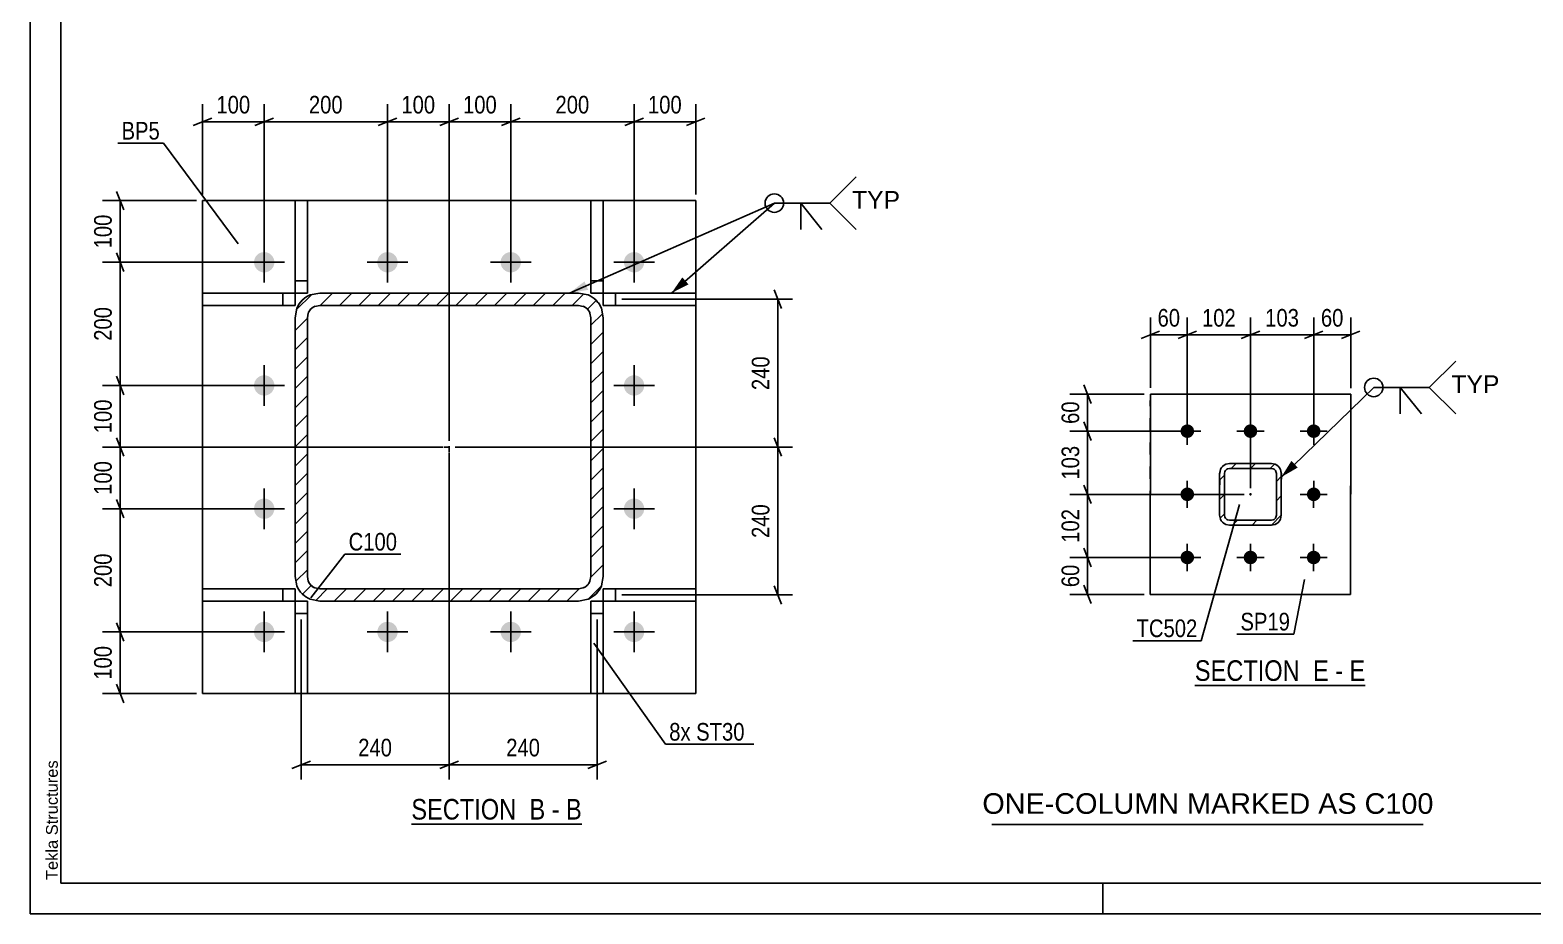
# Model space of a CAD drawing. Header units: millimetres. Extents: x -131 to 463, y -181 to 239.
# Drawn here: x -130.6 to 113.2, y -180.8 to -37.3 of the extents above; entities that cross this region are included whole.
import ezdxf

# ---------------------------------------------------------------- set-up
doc = ezdxf.new("R2010")
doc.units = ezdxf.units.MM
doc.linetypes.add('DXK_LINE_DOT2', pattern=[3.9198, 1.9599, -1.9599])
doc.linetypes.add('DXK_LINE_DOT3', pattern=[5.9187, 2.979, -0.9799, 0.9799, -0.9799])
doc.styles.add('Arial', font='ARIAL.TTF', dxfattribs={"height": 0.2})
doc.styles.add('Arial Narrow', font='ARIALN.TTF', dxfattribs={"height": 0.2})

# ---------------------------------------------------------------- blocks, each defined once
blk = doc.blocks.new('Unknown-284869845-1134')
at = {"color": 5, "linetype": 'Continuous'}
for p, q in [((-130.6, 239.2), (-130.6, -180.8)), ((-125.6, 234.2), (-125.6, -175.8)), ((-125.6, -175.8), (458.4, -175.8)), ((43.4, -180.8), (43.4, -175.8)), ((-130.6, -180.8), (463.4, -180.8))]:
    blk.add_line(p, q, dxfattribs=at)
at = {"color": 174, "linetype": 'Continuous', "style": 'Arial'}
blk.add_text('Tekla Structures', height=1.9102, rotation=90, dxfattribs=at).set_placement((-126.1, -175.3))
blk = doc.blocks.new('Unknown-284869845-11 - 1249')
at = {"color": 6, "linetype": 'Continuous'}
blk.add_line((-68.75, -166.23), (-41.1, -166.23), dxfattribs=at)
at = {"color": 0, "linetype": 'Continuous'}
blk.add_wipeout([(-50.64, -165.48), (-50.64, -161.98), (-68.75, -161.98), (-68.75, -165.48)], dxfattribs=at)
at = {"color": 7, "linetype": 'Continuous', "style": 'Arial Narrow'}
blk.add_text('SECTION ', height=3.34, dxfattribs=at).set_placement((-68.75, -165.48))
at = {"color": 0, "linetype": 'Continuous'}
blk.add_wipeout([(-47.03, -165.48), (-47.03, -161.98), (-49.59, -161.98), (-49.59, -165.48)], dxfattribs=at)
at = {"color": 7, "linetype": 'Continuous', "style": 'Arial Narrow'}
blk.add_text('B', height=3.34, dxfattribs=at).set_placement((-49.59, -165.48))
at = {"color": 0, "linetype": 'Continuous'}
blk.add_wipeout([(-44.71, -165.48), (-44.71, -161.98), (-45.98, -161.98), (-45.98, -165.48)], dxfattribs=at)
at = {"color": 7, "linetype": 'Continuous', "style": 'Arial Narrow'}
blk.add_text('-', height=3.34, dxfattribs=at).set_placement((-45.98, -165.48))
at = {"color": 0, "linetype": 'Continuous'}
blk.add_wipeout([(-41.1, -165.48), (-41.1, -161.98), (-43.66, -161.98), (-43.66, -165.48)], dxfattribs=at)
at = {"color": 7, "linetype": 'Continuous', "style": 'Arial Narrow'}
blk.add_text('B', height=3.34, dxfattribs=at).set_placement((-43.66, -165.48))
blk = doc.blocks.new('Unknown-284869845-16 - 3609')
at = {"color": 6, "linetype": 'Continuous'}
blk.add_line((58.34, -143.72), (85.98, -143.72), dxfattribs=at)
at = {"color": 0, "linetype": 'Continuous'}
blk.add_wipeout([(76.45, -142.97), (76.45, -139.47), (58.34, -139.47), (58.34, -142.97)], dxfattribs=at)
at = {"color": 7, "linetype": 'Continuous', "style": 'Arial Narrow'}
blk.add_text('SECTION ', height=3.34, dxfattribs=at).set_placement((58.34, -142.97))
at = {"color": 0, "linetype": 'Continuous'}
blk.add_wipeout([(80.05, -142.97), (80.05, -139.47), (77.5, -139.47), (77.5, -142.97)], dxfattribs=at)
at = {"color": 7, "linetype": 'Continuous', "style": 'Arial Narrow'}
blk.add_text('E', height=3.34, dxfattribs=at).set_placement((77.5, -142.97))
at = {"color": 0, "linetype": 'Continuous'}
blk.add_wipeout([(82.38, -142.97), (82.38, -139.47), (81.1, -139.47), (81.1, -142.97)], dxfattribs=at)
at = {"color": 7, "linetype": 'Continuous', "style": 'Arial Narrow'}
blk.add_text('-', height=3.34, dxfattribs=at).set_placement((81.1, -142.97))
at = {"color": 0, "linetype": 'Continuous'}
blk.add_wipeout([(85.98, -142.97), (85.98, -139.47), (83.43, -139.47), (83.43, -142.97)], dxfattribs=at)
at = {"color": 7, "linetype": 'Continuous', "style": 'Arial Narrow'}
blk.add_text('E', height=3.34, dxfattribs=at).set_placement((83.43, -142.97))
blk = doc.blocks.new('Part-284869845-1325 - 1249')
at = {"color": 2, "linetype": 'Continuous'}
for p, q in [((-102.62, -65.03), (-87.62, -65.03)), ((-102.62, -65.03), (-102.62, -80.03)), ((-85.62, -65.03), (-39.62, -65.03)), ((-22.62, -65.03), (-37.62, -65.03)), ((-22.62, -65.03), (-22.62, -80.03)), ((-102.62, -82.03), (-102.62, -128.03)), ((-22.62, -82.03), (-22.62, -128.03)), ((-102.62, -145.03), (-102.62, -130.03)), ((-22.62, -145.03), (-22.62, -130.03)), ((-102.62, -145.03), (-87.62, -145.03)), ((-85.62, -145.03), (-39.62, -145.03)), ((-22.62, -145.03), (-37.62, -145.03))]:
    blk.add_line(p, q, dxfattribs=at)
at = {"color": 7, "linetype": 'DXK_LINE_DOT2'}
for p, q in [((-87.62, -65.03), (-85.62, -65.03)), ((-37.62, -65.03), (-39.62, -65.03)), ((-102.62, -80.03), (-102.62, -82.03)), ((-22.62, -80.03), (-22.62, -82.03)), ((-102.62, -130.03), (-102.62, -128.03)), ((-22.62, -130.03), (-22.62, -128.03)), ((-87.62, -145.03), (-85.62, -145.03)), ((-37.62, -145.03), (-39.62, -145.03))]:
    blk.add_line(p, q, dxfattribs=at)
blk = doc.blocks.new('Part-284869845-1278 - 1249')
at = {"linetype": 'Continuous'}
h = blk.add_hatch(dxfattribs=at)
h.set_pattern_fill('', scale=0.7, style=0, pattern_type=0)
h.set_pattern_definition([(45, (-40.092, -129.7285), (-1.571545, 1.571545), [])])
h.paths.add_polyline_path([(-41.62, -130.03), (-40.09, -129.73), (-38.79, -128.86), (-37.93, -127.56), (-37.62, -126.03), (-37.62, -84.03), (-37.93, -82.5), (-38.79, -81.2), (-40.09, -80.34), (-41.62, -80.03), (-83.62, -80.03), (-85.15, -80.34), (-86.45, -81.2), (-87.32, -82.5), (-87.62, -84.03), (-87.62, -126.03), (-87.32, -127.56), (-86.45, -128.86), (-85.15, -129.73), (-83.62, -130.03)])
h.paths.add_polyline_path([(-84.39, -127.88), (-85.04, -127.45), (-85.47, -126.8), (-85.62, -126.03), (-85.62, -84.03), (-85.47, -83.27), (-85.04, -82.62), (-84.39, -82.19), (-83.62, -82.03), (-41.62, -82.03), (-40.86, -82.19), (-40.21, -82.62), (-39.78, -83.27), (-39.62, -84.03), (-39.62, -126.03), (-39.78, -126.8), (-40.21, -127.45), (-40.86, -127.88), (-41.62, -128.03), (-83.62, -128.03)])
at = {"color": 7, "linetype": 'DXK_LINE_DOT2'}
for p, q in [((-85.15, -80.34), (-83.62, -80.03)), ((-83.62, -80.03), (-41.62, -80.03)), ((-41.62, -80.03), (-40.09, -80.34)), ((-87.62, -84.03), (-87.32, -82.5)), ((-83.62, -82.03), (-84.39, -82.19)), ((-83.62, -82.03), (-41.62, -82.03)), ((-40.86, -82.19), (-41.62, -82.03)), ((-37.93, -82.5), (-37.62, -84.03)), ((-87.62, -126.03), (-87.62, -84.03)), ((-85.47, -83.27), (-85.62, -84.03)), ((-85.62, -126.03), (-85.62, -84.03)), ((-39.62, -84.03), (-39.78, -83.27)), ((-39.62, -126.03), (-39.62, -84.03)), ((-37.62, -126.03), (-37.62, -84.03)), ((-87.32, -127.56), (-87.62, -126.03)), ((-85.62, -126.03), (-85.47, -126.8)), ((-39.78, -126.8), (-39.62, -126.03)), ((-37.62, -126.03), (-37.93, -127.56)), ((-84.39, -127.88), (-83.62, -128.03)), ((-83.62, -128.03), (-41.62, -128.03)), ((-41.62, -128.03), (-40.86, -127.88)), ((-83.62, -130.03), (-85.15, -129.73)), ((-83.62, -130.03), (-41.62, -130.03)), ((-40.09, -129.73), (-41.62, -130.03))]:
    blk.add_line(p, q, dxfattribs=at)
at = {"color": 2, "linetype": 'Continuous'}
for p, q in [((-83.62, -80.03), (-85.15, -80.34)), ((-83.62, -80.03), (-41.62, -80.03)), ((-40.09, -80.34), (-41.62, -80.03)), ((-87.32, -82.5), (-87.62, -84.03)), ((-84.39, -82.19), (-83.62, -82.03)), ((-83.62, -82.03), (-41.62, -82.03)), ((-41.62, -82.03), (-40.86, -82.19)), ((-37.62, -84.03), (-37.93, -82.5)), ((-87.62, -126.03), (-87.62, -84.03)), ((-85.62, -84.03), (-85.47, -83.27)), ((-85.62, -126.03), (-85.62, -84.03)), ((-39.78, -83.27), (-39.62, -84.03)), ((-39.62, -126.03), (-39.62, -84.03)), ((-37.62, -126.03), (-37.62, -84.03)), ((-87.62, -126.03), (-87.32, -127.56)), ((-85.47, -126.8), (-85.62, -126.03)), ((-39.62, -126.03), (-39.78, -126.8)), ((-37.93, -127.56), (-37.62, -126.03)), ((-83.62, -128.03), (-84.39, -127.88)), ((-83.62, -128.03), (-41.62, -128.03)), ((-40.86, -127.88), (-41.62, -128.03)), ((-85.15, -129.73), (-83.62, -130.03)), ((-83.62, -130.03), (-41.62, -130.03)), ((-41.62, -130.03), (-40.09, -129.73))]:
    blk.add_line(p, q, dxfattribs=at)
at = {"color": 7, "linetype": 'DXK_LINE_DOT3'}
for p, q in [((-62.62, -95.03), (-62.62, -115.03)), ((-52.62, -105.03), (-72.62, -105.03))]:
    blk.add_line(p, q, dxfattribs=at)
at = {"color": 7, "linetype": 'DXK_LINE_DOT2'}
for centre, radius, start, end in [((-83.62, -84.03), 4, 112.5, 157.5), ((-41.62, -84.03), 4, 22.5, 67.5), ((-83.62, -84.03), 2, 112.5, 157.5), ((-41.62, -84.03), 2, 22.5, 67.5), ((-83.62, -126.03), 4, 202.5, 247.5), ((-83.62, -126.03), 2, 202.5, 247.5), ((-41.62, -126.03), 2, 292.5, 337.5), ((-41.62, -126.03), 4, 292.5, 337.5)]:
    blk.add_arc(centre, radius, start, end, dxfattribs=at)
at = {"color": 2, "linetype": 'Continuous'}
for centre, radius, start, end in [((-83.62, -84.03), 4, 112.5, 157.5), ((-41.62, -84.03), 4, 22.5, 67.5), ((-83.62, -84.03), 2, 112.5, 157.5), ((-41.62, -84.03), 2, 22.5, 67.5), ((-83.62, -126.03), 4, 202.5, 247.5), ((-83.62, -126.03), 2, 202.5, 247.5), ((-41.62, -126.03), 2, 292.5, 337.5), ((-41.62, -126.03), 4, 292.5, 337.5)]:
    blk.add_arc(centre, radius, start, end, dxfattribs=at)
blk = doc.blocks.new('Bolt-284869845-1262 - 1249')
at = {"linetype": 'Continuous'}
for points in [[(-90.97, -75.03, -1), (-94.27, -75.03, -1)], [(-70.97, -75.03, -1), (-74.27, -75.03, -1)], [(-50.97, -75.03, -1), (-54.27, -75.03, -1)], [(-30.97, -75.03, -1), (-34.27, -75.03, -1)], [(-90.97, -95.03, -1), (-94.27, -95.03, -1)], [(-30.97, -95.03, -1), (-34.27, -95.03, -1)], [(-90.97, -115.03, -1), (-94.27, -115.03, -1)], [(-30.97, -115.03, -1), (-34.27, -115.03, -1)], [(-90.97, -135.03, -1), (-94.27, -135.03, -1)], [(-70.97, -135.03, -1), (-74.27, -135.03, -1)], [(-50.97, -135.03, -1), (-54.27, -135.03, -1)], [(-30.97, -135.03, -1), (-34.27, -135.03, -1)]]:
    blk.add_hatch(color=1, dxfattribs=at).paths.add_polyline_path(points)
at = {"color": 1, "linetype": 'Continuous'}
for p, q in [((-92.62, -71.73), (-92.62, -78.33)), ((-72.62, -71.73), (-72.62, -78.33)), ((-52.62, -71.73), (-52.62, -78.33)), ((-32.62, -71.73), (-32.62, -78.33)), ((-89.32, -75.03), (-95.92, -75.03)), ((-69.32, -75.03), (-75.92, -75.03)), ((-49.32, -75.03), (-55.92, -75.03)), ((-29.32, -75.03), (-35.92, -75.03)), ((-92.62, -91.73), (-92.62, -98.33)), ((-32.62, -91.73), (-32.62, -98.33)), ((-89.32, -95.03), (-95.92, -95.03)), ((-29.32, -95.03), (-35.92, -95.03)), ((-92.62, -111.73), (-92.62, -118.33)), ((-32.62, -111.73), (-32.62, -118.33)), ((-89.32, -115.03), (-95.92, -115.03)), ((-29.32, -115.03), (-35.92, -115.03)), ((-92.62, -131.73), (-92.62, -138.33)), ((-72.62, -131.73), (-72.62, -138.33)), ((-52.62, -131.73), (-52.62, -138.33)), ((-32.62, -131.73), (-32.62, -138.33)), ((-89.32, -135.03), (-95.92, -135.03)), ((-69.32, -135.03), (-75.92, -135.03)), ((-49.32, -135.03), (-55.92, -135.03)), ((-29.32, -135.03), (-35.92, -135.03))]:
    blk.add_line(p, q, dxfattribs=at)
blk = doc.blocks.new('Part-284869845-1345 - 1249')
at = {"color": 2, "linetype": 'Continuous'}
for p, q in [((-22.62, -80.03), (-37.62, -80.03)), ((-37.62, -82.03), (-37.62, -80.03)), ((-35.62, -80.03), (-35.62, -82.03)), ((-22.62, -80.03), (-22.62, -82.03)), ((-22.62, -82.03), (-37.62, -82.03))]:
    blk.add_line(p, q, dxfattribs=at)
blk = doc.blocks.new('Part-284869845-1340 - 1249')
at = {"color": 2, "linetype": 'Continuous'}
for p, q in [((-39.62, -65.03), (-39.62, -80.03)), ((-37.62, -65.03), (-39.62, -65.03)), ((-37.62, -65.03), (-37.62, -80.03)), ((-37.62, -78.03), (-39.62, -78.03)), ((-39.62, -80.03), (-37.62, -80.03))]:
    blk.add_line(p, q, dxfattribs=at)
blk = doc.blocks.new('Part-284869845-1350 - 1249')
at = {"color": 2, "linetype": 'Continuous'}
for p, q in [((-39.62, -145.03), (-39.62, -130.03)), ((-37.62, -130.03), (-39.62, -130.03)), ((-37.62, -145.03), (-37.62, -130.03)), ((-37.62, -132.03), (-39.62, -132.03)), ((-37.62, -145.03), (-39.62, -145.03))]:
    blk.add_line(p, q, dxfattribs=at)
blk = doc.blocks.new('Part-284869845-1355 - 1249')
at = {"color": 2, "linetype": 'Continuous'}
for p, q in [((-37.62, -130.03), (-37.62, -128.03)), ((-37.62, -128.03), (-22.62, -128.03)), ((-35.62, -130.03), (-35.62, -128.03)), ((-22.62, -128.03), (-22.62, -130.03)), ((-22.62, -130.03), (-37.62, -130.03))]:
    blk.add_line(p, q, dxfattribs=at)
blk = doc.blocks.new('Part-284869845-1360 - 1249')
at = {"color": 2, "linetype": 'Continuous'}
for p, q in [((-87.62, -80.03), (-87.62, -65.03)), ((-87.62, -65.03), (-85.62, -65.03)), ((-85.62, -65.03), (-85.62, -80.03)), ((-87.62, -78.03), (-85.62, -78.03)), ((-85.62, -80.03), (-87.62, -80.03))]:
    blk.add_line(p, q, dxfattribs=at)
blk = doc.blocks.new('Part-284869845-1365 - 1249')
at = {"color": 2, "linetype": 'Continuous'}
for p, q in [((-102.62, -80.03), (-102.62, -82.03)), ((-102.62, -80.03), (-87.62, -80.03)), ((-89.62, -80.03), (-89.62, -82.03)), ((-87.62, -80.03), (-87.62, -82.03)), ((-102.62, -82.03), (-87.62, -82.03))]:
    blk.add_line(p, q, dxfattribs=at)
blk = doc.blocks.new('Part-284869845-1370 - 1249')
at = {"color": 2, "linetype": 'Continuous'}
for p, q in [((-87.62, -145.03), (-87.62, -130.03)), ((-87.62, -130.03), (-85.62, -130.03)), ((-85.62, -130.03), (-85.62, -145.03)), ((-87.62, -132.03), (-85.62, -132.03)), ((-85.62, -145.03), (-87.62, -145.03))]:
    blk.add_line(p, q, dxfattribs=at)
blk = doc.blocks.new('Part-284869845-1375 - 1249')
at = {"color": 2, "linetype": 'Continuous'}
for p, q in [((-102.62, -130.03), (-102.62, -128.03)), ((-102.62, -128.03), (-87.62, -128.03)), ((-89.62, -130.03), (-89.62, -128.03)), ((-87.62, -128.03), (-87.62, -130.03)), ((-87.62, -130.03), (-102.62, -130.03))]:
    blk.add_line(p, q, dxfattribs=at)
blk = doc.blocks.new('Bolt-284869845-3622 - 3609')
at = {"linetype": 'Continuous'}
for points in [[(58.22, -102.45), (58.19, -102.68), (58.12, -102.89), (58.01, -103.09), (57.85, -103.26), (57.67, -103.4), (57.46, -103.49), (57.23, -103.54), (57, -103.54), (56.78, -103.49), (56.57, -103.4), (56.38, -103.26), (56.23, -103.09), (56.11, -102.89), (56.04, -102.67), (56.02, -102.44), (56.04, -102.22), (56.11, -102), (56.23, -101.8), (56.38, -101.63), (56.57, -101.49), (56.78, -101.4), (57, -101.35), (57.23, -101.35), (57.46, -101.4), (57.67, -101.49), (57.85, -101.63), (58.01, -101.8), (58.12, -102), (58.19, -102.22)], [(68.47, -102.45), (68.44, -102.68), (68.37, -102.9), (68.26, -103.1), (68.1, -103.27), (67.92, -103.4), (67.71, -103.49), (67.48, -103.54), (67.25, -103.54), (67.03, -103.49), (66.82, -103.4), (66.63, -103.26), (66.48, -103.09), (66.36, -102.89), (66.29, -102.68), (66.27, -102.45), (66.29, -102.22), (66.36, -102), (66.48, -101.8), (66.63, -101.63), (66.82, -101.49), (67.03, -101.4), (67.25, -101.35), (67.48, -101.35), (67.71, -101.4), (67.92, -101.5), (68.1, -101.63), (68.26, -101.8), (68.37, -102), (68.44, -102.22)], [(78.72, -102.45), (78.69, -102.68), (78.62, -102.9), (78.51, -103.1), (78.35, -103.27), (78.17, -103.4), (77.96, -103.5), (77.73, -103.54), (77.5, -103.54), (77.28, -103.5), (77.07, -103.4), (76.88, -103.27), (76.73, -103.1), (76.61, -102.9), (76.54, -102.68), (76.52, -102.45), (76.54, -102.22), (76.61, -102), (76.73, -101.8), (76.88, -101.63), (77.07, -101.5), (77.28, -101.4), (77.5, -101.36), (77.73, -101.36), (77.96, -101.4), (78.17, -101.5), (78.35, -101.63), (78.51, -101.8), (78.62, -102), (78.69, -102.22)], [(58.21, -112.7), (58.19, -112.93), (58.12, -113.14), (58, -113.34), (57.85, -113.51), (57.66, -113.65), (57.45, -113.74), (57.23, -113.79), (57, -113.79), (56.77, -113.74), (56.56, -113.65), (56.38, -113.51), (56.22, -113.34), (56.11, -113.14), (56.04, -112.92), (56.01, -112.69), (56.04, -112.47), (56.11, -112.25), (56.23, -112.05), (56.38, -111.88), (56.57, -111.74), (56.78, -111.65), (57, -111.6), (57.23, -111.6), (57.46, -111.65), (57.67, -111.74), (57.85, -111.88), (58.01, -112.05), (58.12, -112.25), (58.19, -112.47)], [(78.71, -112.7), (78.69, -112.93), (78.62, -113.15), (78.5, -113.35), (78.35, -113.52), (78.16, -113.65), (77.95, -113.75), (77.73, -113.79), (77.5, -113.79), (77.27, -113.75), (77.06, -113.65), (76.88, -113.52), (76.72, -113.35), (76.61, -113.15), (76.54, -112.93), (76.51, -112.7), (76.54, -112.47), (76.61, -112.25), (76.73, -112.05), (76.88, -111.88), (77.07, -111.75), (77.28, -111.65), (77.5, -111.61), (77.73, -111.61), (77.96, -111.65), (78.17, -111.75), (78.35, -111.88), (78.51, -112.05), (78.62, -112.25), (78.69, -112.47)], [(58.21, -122.95), (58.19, -123.18), (58.12, -123.39), (58, -123.59), (57.85, -123.76), (57.66, -123.9), (57.45, -123.99), (57.23, -124.04), (57, -124.04), (56.77, -123.99), (56.56, -123.9), (56.38, -123.76), (56.22, -123.59), (56.11, -123.39), (56.04, -123.17), (56.01, -122.94), (56.04, -122.72), (56.11, -122.5), (56.22, -122.3), (56.38, -122.13), (56.56, -121.99), (56.77, -121.9), (57, -121.85), (57.23, -121.85), (57.45, -121.9), (57.66, -121.99), (57.85, -122.13), (58, -122.3), (58.12, -122.5), (58.19, -122.72)], [(68.46, -122.95), (68.44, -123.18), (68.37, -123.4), (68.25, -123.6), (68.1, -123.77), (67.91, -123.9), (67.7, -123.99), (67.48, -124.04), (67.25, -124.04), (67.02, -123.99), (66.81, -123.9), (66.63, -123.76), (66.47, -123.59), (66.36, -123.39), (66.29, -123.18), (66.26, -122.95), (66.29, -122.72), (66.36, -122.5), (66.47, -122.3), (66.63, -122.13), (66.81, -121.99), (67.02, -121.9), (67.25, -121.85), (67.48, -121.85), (67.7, -121.9), (67.91, -122), (68.1, -122.13), (68.25, -122.3), (68.37, -122.5), (68.44, -122.72)], [(78.71, -122.95), (78.69, -123.18), (78.62, -123.4), (78.5, -123.6), (78.35, -123.77), (78.16, -123.9), (77.95, -124), (77.73, -124.04), (77.5, -124.04), (77.27, -124), (77.06, -123.9), (76.88, -123.77), (76.72, -123.6), (76.61, -123.4), (76.54, -123.18), (76.51, -122.95), (76.54, -122.72), (76.61, -122.5), (76.72, -122.3), (76.88, -122.13), (77.06, -122), (77.27, -121.9), (77.5, -121.86), (77.73, -121.86), (77.95, -121.9), (78.16, -122), (78.35, -122.13), (78.5, -122.3), (78.62, -122.5), (78.69, -122.72)]]:
    blk.add_hatch(color=1, dxfattribs=at).paths.add_polyline_path(points)
at = {"color": 1, "linetype": 'Continuous'}
for p, q in [((57.12, -104.65), (57.12, -100.25)), ((67.37, -104.65), (67.37, -100.25)), ((77.62, -104.65), (77.62, -100.25)), ((54.92, -102.45), (59.32, -102.45)), ((65.17, -102.45), (69.57, -102.45)), ((75.42, -102.45), (79.82, -102.45)), ((57.11, -114.9), (57.12, -110.5)), ((77.61, -114.9), (77.62, -110.5)), ((54.91, -112.7), (59.31, -112.7)), ((75.41, -112.7), (79.81, -112.7)), ((57.11, -125.15), (57.11, -120.75)), ((67.36, -125.15), (67.36, -120.75)), ((77.61, -125.15), (77.61, -120.75)), ((54.91, -122.95), (59.31, -122.95)), ((65.16, -122.95), (69.56, -122.95)), ((75.41, -122.95), (79.81, -122.95))]:
    blk.add_line(p, q, dxfattribs=at)
blk = doc.blocks.new('Part-284869845-3635 - 3609')
at = {"linetype": 'Continuous'}
h = blk.add_hatch(dxfattribs=at)
h.set_pattern_fill('', scale=0.7, style=0, pattern_type=0)
h.set_pattern_definition([(45, (70.7631, -117.6982), (-1.57154, 1.57154), [])])
h.paths.add_polyline_path([(63.96, -117.7), (70.76, -117.7), (71.38, -117.58), (71.89, -117.23), (72.24, -116.71), (72.36, -116.1), (72.36, -109.3), (72.24, -108.69), (71.9, -108.17), (71.38, -107.82), (70.76, -107.7), (63.96, -107.7), (63.35, -107.82), (62.83, -108.17), (62.49, -108.68), (62.36, -109.3), (62.36, -116.1), (62.49, -116.71), (62.83, -117.23), (63.35, -117.58)])
h.paths.add_polyline_path([(63.22, -116.4), (63.16, -116.1), (63.16, -109.3), (63.23, -108.99), (63.4, -108.73), (63.66, -108.56), (63.96, -108.5), (70.76, -108.5), (71.07, -108.56), (71.33, -108.73), (71.5, -108.99), (71.56, -109.3), (71.56, -116.1), (71.5, -116.4), (71.33, -116.66), (71.07, -116.84), (70.76, -116.9), (63.96, -116.9), (63.66, -116.84), (63.4, -116.66)])
blk.add_hatch(color=246, dxfattribs=at).paths.add_polyline_path([(67.36, -112.8, -1), (67.36, -112.6, -1)])
at = {"color": 2, "linetype": 'Continuous'}
for p, q in [((62.49, -108.68), (62.36, -109.3)), ((62.36, -109.3), (62.37, -109.3)), ((62.36, -116.1), (62.36, -109.3)), ((63.16, -109.3), (63.23, -108.99)), ((63.16, -109.3), (63.17, -109.3)), ((63.16, -116.1), (63.16, -109.3)), ((63.96, -107.7), (63.35, -107.82)), ((63.66, -108.56), (63.96, -108.5)), ((63.97, -107.7), (63.96, -107.7)), ((63.96, -107.7), (70.76, -107.7)), ((63.96, -108.5), (63.97, -108.5)), ((63.96, -108.5), (70.76, -108.5)), ((70.76, -107.7), (70.77, -107.7)), ((71.38, -107.82), (70.76, -107.7)), ((70.76, -108.5), (70.77, -108.5)), ((70.76, -108.5), (71.07, -108.56)), ((71.5, -108.99), (71.56, -109.3)), ((71.56, -109.3), (71.57, -109.3)), ((71.56, -116.1), (71.56, -109.3)), ((72.36, -109.3), (72.24, -108.69)), ((72.36, -109.3), (72.37, -109.3)), ((72.36, -116.1), (72.36, -109.3)), ((62.36, -116.1), (62.36, -116.1)), ((62.36, -116.1), (62.49, -116.71)), ((63.16, -116.1), (63.16, -116.1)), ((63.22, -116.4), (63.16, -116.1)), ((63.96, -116.9), (63.66, -116.84)), ((63.96, -116.9), (63.96, -116.9)), ((63.96, -116.9), (70.76, -116.9)), ((71.07, -116.84), (70.76, -116.9)), ((70.76, -116.9), (70.76, -116.9)), ((71.56, -116.1), (71.5, -116.4)), ((71.56, -116.1), (71.56, -116.1)), ((72.24, -116.71), (72.36, -116.1)), ((72.36, -116.1), (72.36, -116.1)), ((63.35, -117.58), (63.96, -117.7)), ((63.96, -117.7), (63.96, -117.7)), ((63.96, -117.7), (70.76, -117.7)), ((70.76, -117.7), (71.38, -117.58)), ((70.76, -117.7), (70.76, -117.7))]:
    blk.add_line(p, q, dxfattribs=at)
at = {"color": 7, "linetype": 'DXK_LINE_DOT2'}
for p, q in [((62.36, -116.1), (62.37, -109.3)), ((62.37, -109.3), (62.49, -108.68)), ((63.16, -116.1), (63.17, -109.3)), ((63.23, -108.99), (63.17, -109.3)), ((63.35, -107.82), (63.97, -107.7)), ((63.97, -108.5), (63.66, -108.56)), ((70.77, -107.7), (63.97, -107.7)), ((63.97, -108.5), (70.77, -108.5)), ((70.77, -107.7), (71.38, -107.82)), ((71.07, -108.56), (70.77, -108.5)), ((71.57, -109.3), (71.5, -108.99)), ((71.5, -108.99), (71.5, -108.99)), ((71.56, -116.1), (71.57, -109.3)), ((72.24, -108.69), (72.24, -108.69)), ((72.24, -108.69), (72.37, -109.3)), ((72.37, -109.3), (72.36, -116.1)), ((62.49, -116.71), (62.36, -116.1)), ((63.16, -116.1), (63.22, -116.4)), ((63.66, -116.84), (63.96, -116.9)), ((63.96, -116.9), (70.76, -116.9)), ((70.76, -116.9), (71.07, -116.84)), ((71.5, -116.4), (71.56, -116.1)), ((71.56, -116.1), (71.56, -116.1)), ((72.36, -116.1), (72.24, -116.71)), ((72.36, -116.1), (72.36, -116.1)), ((63.96, -117.7), (63.35, -117.58)), ((63.96, -117.7), (70.76, -117.7)), ((71.38, -117.58), (70.76, -117.7))]:
    blk.add_line(p, q, dxfattribs=at)
at = {"color": 7, "linetype": 'DXK_LINE_DOT3'}
blk.add_line((67.36, -112.7), (67.37, -112.7), dxfattribs=at)
at = {"color": 246, "linetype": 'DXK_LINE_DOT2'}
blk.add_line((67.36, -112.7), (67.37, -112.7), dxfattribs=at)
at = {"color": 246, "linetype": 'Continuous'}
blk.add_circle((67.36, -112.7), 0.1, dxfattribs=at)
at = {"color": 7, "linetype": 'DXK_LINE_DOT2'}
for centre, radius, start, end in [((63.97, -109.3), 1.6, 112.4901, 157.4901), ((63.97, -109.3), 0.8, 112.4901, 157.4901), ((70.77, -109.3), 0.8, 22.4901, 67.4901), ((70.77, -109.3), 1.6, 22.4901, 67.4901), ((63.96, -116.1), 1.6, 202.4901, 247.4901), ((63.96, -116.1), 0.8, 202.4901, 247.4901), ((70.76, -116.1), 0.8, 292.4901, 337.4901), ((70.76, -116.1), 1.6, 292.4901, 337.4901)]:
    blk.add_arc(centre, radius, start, end, dxfattribs=at)
at = {"color": 2, "linetype": 'Continuous'}
for centre, radius, start, end in [((63.96, -109.3), 1.6, 112.4901, 157.4901), ((63.96, -109.3), 0.8, 112.4901, 157.4901), ((70.76, -109.3), 0.8, 22.4901, 67.4901), ((70.76, -109.3), 1.6, 22.4901, 67.4901), ((63.96, -116.1), 1.6, 202.4901, 247.4901), ((63.96, -116.1), 0.8, 202.4901, 247.4901), ((70.76, -116.1), 0.8, 292.4901, 337.4901), ((70.76, -116.1), 1.6, 292.4901, 337.4901)]:
    blk.add_arc(centre, radius, start, end, dxfattribs=at)
blk = doc.blocks.new('Part-284869845-3653 - 3609')
at = {"color": 2, "linetype": 'Continuous'}
for p, q in [((51.11, -128.94), (51.12, -96.44)), ((51.12, -96.44), (51.12, -96.44)), ((83.62, -96.45), (51.12, -96.44)), ((83.61, -128.95), (83.62, -96.45)), ((51.11, -128.94), (51.11, -128.94)), ((83.61, -128.95), (51.11, -128.94))]:
    blk.add_line(p, q, dxfattribs=at)
at = {"color": 7, "linetype": 'DXK_LINE_DOT2'}
for p, q in [((51.12, -96.44), (51.11, -128.94)), ((83.61, -128.95), (83.62, -96.45)), ((83.62, -96.45), (83.62, -96.45)), ((83.61, -128.95), (83.61, -128.95))]:
    blk.add_line(p, q, dxfattribs=at)
blk = doc.blocks.new('StraightDimension-284869845-5661 - 1249')
at = {"color": 7, "linetype": 'Continuous'}
for p, q in [((-72.62, -74.03), (-72.62, -49.39)), ((-62.62, -104.03), (-62.62, -49.39)), ((-74.12, -52.84), (-71.12, -51.64)), ((-72.62, -52.24), (-62.62, -52.24)), ((-61.12, -51.64), (-64.12, -52.84))]:
    blk.add_line(p, q, dxfattribs=at)
at = {"color": 0}
blk.add_wipeout([(-64.28, -51.49), (-64.28, -47.29), (-70.97, -47.29), (-70.97, -51.49)], dxfattribs=at)
at = {"color": 3, "style": 'Arial Narrow'}
blk.add_text('100', height=2.863, dxfattribs=at).set_placement((-70.37, -50.89))
blk = doc.blocks.new('StraightDimension-284869845-5605 - 1249')
at = {"color": 7, "linetype": 'Continuous'}
for p, q in [((-103.62, -65.03), (-118.85, -65.03)), ((-116.6, -63.53), (-115.4, -66.53)), ((-116, -75.03), (-116, -65.03)), ((-93.62, -75.03), (-118.85, -75.03)), ((-115.4, -76.53), (-116.6, -73.53))]:
    blk.add_line(p, q, dxfattribs=at)
at = {"color": 0}
blk.add_wipeout([(-116.75, -66.69), (-120.95, -66.69), (-120.95, -73.38), (-116.75, -73.38)], dxfattribs=at)
at = {"color": 3, "style": 'Arial Narrow'}
blk.add_text('100', height=2.863, rotation=90.0002, dxfattribs=at).set_placement((-117.35, -72.78))
blk = doc.blocks.new('StraightDimension-284869845-5660 - 1249')
at = {"color": 7, "linetype": 'Continuous'}
for p, q in [((-62.62, -104.03), (-62.62, -49.39)), ((-52.62, -74.03), (-52.62, -49.39)), ((-64.12, -52.84), (-61.12, -51.64)), ((-62.62, -52.24), (-52.62, -52.24)), ((-51.12, -51.64), (-54.12, -52.84))]:
    blk.add_line(p, q, dxfattribs=at)
at = {"color": 0}
blk.add_wipeout([(-54.28, -51.49), (-54.28, -47.29), (-60.97, -47.29), (-60.97, -51.49)], dxfattribs=at)
at = {"color": 3, "style": 'Arial Narrow'}
blk.add_text('100', height=2.863, dxfattribs=at).set_placement((-60.37, -50.89))
blk = doc.blocks.new('StraightDimension-284869845-1405 - 1249')
at = {"color": 7, "linetype": 'Continuous'}
for p, q in [((-8.72, -82.53), (-9.92, -79.53)), ((-34.62, -81.03), (-6.92, -81.03)), ((-9.32, -105.03), (-9.32, -81.03)), ((-9.92, -103.53), (-8.72, -106.53)), ((-61.62, -105.03), (-6.92, -105.03))]:
    blk.add_line(p, q, dxfattribs=at)
at = {"color": 0}
blk.add_wipeout([(-10.07, -89.69), (-14.27, -89.69), (-14.27, -96.38), (-10.07, -96.38)], dxfattribs=at)
at = {"color": 3, "style": 'Arial Narrow'}
blk.add_text('240', height=2.863, rotation=90.0002, dxfattribs=at).set_placement((-10.67, -95.78))
blk = doc.blocks.new('StraightDimension-284869845-5663 - 1249')
at = {"color": 7, "linetype": 'Continuous'}
for p, q in [((-102.62, -64.03), (-102.62, -49.39)), ((-92.62, -74.03), (-92.62, -49.39)), ((-104.12, -52.84), (-101.12, -51.64)), ((-102.62, -52.24), (-92.62, -52.24)), ((-91.12, -51.64), (-94.12, -52.84))]:
    blk.add_line(p, q, dxfattribs=at)
at = {"color": 0}
blk.add_wipeout([(-94.28, -51.49), (-94.28, -47.29), (-100.97, -47.29), (-100.97, -51.49)], dxfattribs=at)
at = {"color": 3, "style": 'Arial Narrow'}
blk.add_text('100', height=2.863, dxfattribs=at).set_placement((-100.37, -50.89))
blk = doc.blocks.new('StraightDimension-284869845-1418 - 1249')
at = {"color": 7, "linetype": 'Continuous'}
for p, q in [((-8.72, -106.53), (-9.92, -103.53)), ((-61.62, -105.03), (-6.92, -105.03)), ((-9.32, -129.03), (-9.32, -105.03)), ((-34.62, -129.03), (-6.92, -129.03)), ((-9.92, -127.53), (-8.72, -130.53))]:
    blk.add_line(p, q, dxfattribs=at)
at = {"color": 0}
blk.add_wipeout([(-10.07, -113.69), (-14.27, -113.69), (-14.27, -120.38), (-10.07, -120.38)], dxfattribs=at)
at = {"color": 3, "style": 'Arial Narrow'}
blk.add_text('240', height=2.863, rotation=90.0002, dxfattribs=at).set_placement((-10.67, -119.78))
blk = doc.blocks.new('StraightDimension-284869845-5659 - 1249')
at = {"color": 7, "linetype": 'Continuous'}
for p, q in [((-52.62, -74.03), (-52.62, -49.39)), ((-32.62, -74.03), (-32.62, -49.39)), ((-51.12, -51.64), (-54.12, -52.84)), ((-52.62, -52.24), (-32.62, -52.24)), ((-34.12, -52.84), (-31.12, -51.64))]:
    blk.add_line(p, q, dxfattribs=at)
at = {"color": 0}
blk.add_wipeout([(-39.28, -51.49), (-39.28, -47.29), (-45.97, -47.29), (-45.97, -51.49)], dxfattribs=at)
at = {"color": 3, "style": 'Arial Narrow'}
blk.add_text('200', height=2.863, dxfattribs=at).set_placement((-45.37, -50.89))
blk = doc.blocks.new('StraightDimension-284869845-5606 - 1249')
at = {"color": 7, "linetype": 'Continuous'}
for p, q in [((-93.62, -75.03), (-118.85, -75.03)), ((-115.4, -76.53), (-116.6, -73.53)), ((-116, -95.03), (-116, -75.03)), ((-93.62, -95.03), (-118.85, -95.03)), ((-116.6, -93.53), (-115.4, -96.53))]:
    blk.add_line(p, q, dxfattribs=at)
at = {"color": 0}
blk.add_wipeout([(-116.75, -81.69), (-120.95, -81.69), (-120.95, -88.38), (-116.75, -88.38)], dxfattribs=at)
at = {"color": 3, "style": 'Arial Narrow'}
blk.add_text('200', height=2.863, rotation=90.0002, dxfattribs=at).set_placement((-117.35, -87.78))
blk = doc.blocks.new('StraightDimension-284869845-1526 - 1249')
at = {"color": 7, "linetype": 'Continuous'}
for p, q in [((-62.62, -106.03), (-62.62, -158.98)), ((-38.62, -133.03), (-38.62, -158.98)), ((-61.12, -155.98), (-64.12, -157.18)), ((-40.12, -157.18), (-37.12, -155.98)), ((-62.62, -156.58), (-38.62, -156.58))]:
    blk.add_line(p, q, dxfattribs=at)
at = {"color": 0}
blk.add_wipeout([(-47.28, -155.83), (-47.28, -151.63), (-53.96, -151.63), (-53.96, -155.83)], dxfattribs=at)
at = {"color": 3, "style": 'Arial Narrow'}
blk.add_text('240', height=2.863, dxfattribs=at).set_placement((-53.36, -155.23))
blk = doc.blocks.new('StraightDimension-284869845-1535 - 1249')
at = {"color": 7, "linetype": 'Continuous'}
for p, q in [((-62.62, -106.03), (-62.62, -158.98)), ((-86.62, -133.03), (-86.62, -158.98)), ((-85.12, -155.98), (-88.12, -157.18)), ((-64.12, -157.18), (-61.12, -155.98)), ((-86.62, -156.58), (-62.62, -156.58))]:
    blk.add_line(p, q, dxfattribs=at)
at = {"color": 0}
blk.add_wipeout([(-71.28, -155.83), (-71.28, -151.63), (-77.97, -151.63), (-77.97, -155.83)], dxfattribs=at)
at = {"color": 3, "style": 'Arial Narrow'}
blk.add_text('240', height=2.863, dxfattribs=at).set_placement((-77.37, -155.23))
blk = doc.blocks.new('StraightDimension-284869845-5607 - 1249')
at = {"color": 7, "linetype": 'Continuous'}
for p, q in [((-93.62, -95.03), (-118.85, -95.03)), ((-116.6, -93.53), (-115.4, -96.53)), ((-116, -105.03), (-116, -95.03)), ((-115.4, -106.53), (-116.6, -103.53)), ((-63.62, -105.03), (-118.85, -105.03))]:
    blk.add_line(p, q, dxfattribs=at)
at = {"color": 0}
blk.add_wipeout([(-116.75, -96.69), (-120.95, -96.69), (-120.95, -103.38), (-116.75, -103.38)], dxfattribs=at)
at = {"color": 3, "style": 'Arial Narrow'}
blk.add_text('100', height=2.863, rotation=90.0002, dxfattribs=at).set_placement((-117.35, -102.78))
blk = doc.blocks.new('StraightDimension-284869845-5608 - 1249')
at = {"color": 7, "linetype": 'Continuous'}
for p, q in [((-116.6, -103.53), (-115.4, -106.53)), ((-63.62, -105.03), (-118.85, -105.03)), ((-116, -115.03), (-116, -105.03)), ((-115.4, -116.53), (-116.6, -113.53)), ((-93.62, -115.03), (-118.85, -115.03))]:
    blk.add_line(p, q, dxfattribs=at)
at = {"color": 0}
blk.add_wipeout([(-116.75, -106.69), (-120.95, -106.69), (-120.95, -113.38), (-116.75, -113.38)], dxfattribs=at)
at = {"color": 3, "style": 'Arial Narrow'}
blk.add_text('100', height=2.863, rotation=90.0002, dxfattribs=at).set_placement((-117.35, -112.78))
blk = doc.blocks.new('StraightDimension-284869845-5609 - 1249')
at = {"color": 7, "linetype": 'Continuous'}
for p, q in [((-115.4, -116.53), (-116.6, -113.53)), ((-93.62, -115.03), (-118.85, -115.03)), ((-116, -135.03), (-116, -115.03)), ((-116.6, -133.53), (-115.4, -136.53)), ((-93.62, -135.03), (-118.85, -135.03))]:
    blk.add_line(p, q, dxfattribs=at)
at = {"color": 0}
blk.add_wipeout([(-116.75, -121.69), (-120.95, -121.69), (-120.95, -128.38), (-116.75, -128.38)], dxfattribs=at)
at = {"color": 3, "style": 'Arial Narrow'}
blk.add_text('200', height=2.863, rotation=90.0002, dxfattribs=at).set_placement((-117.35, -127.78))
blk = doc.blocks.new('StraightDimension-284869845-5610 - 1249')
at = {"color": 7, "linetype": 'Continuous'}
for p, q in [((-116.6, -133.53), (-115.4, -136.53)), ((-93.62, -135.03), (-118.85, -135.03)), ((-116, -145.03), (-116, -135.03)), ((-115.4, -146.53), (-116.6, -143.53)), ((-103.62, -145.03), (-118.85, -145.03))]:
    blk.add_line(p, q, dxfattribs=at)
at = {"color": 0}
blk.add_wipeout([(-116.75, -136.69), (-120.95, -136.69), (-120.95, -143.38), (-116.75, -143.38)], dxfattribs=at)
at = {"color": 3, "style": 'Arial Narrow'}
blk.add_text('100', height=2.863, rotation=90.0002, dxfattribs=at).set_placement((-117.35, -142.78))
blk = doc.blocks.new('StraightDimension-284869845-5658 - 1249')
at = {"color": 7, "linetype": 'Continuous'}
for p, q in [((-32.62, -74.03), (-32.62, -49.39)), ((-22.62, -64.03), (-22.62, -49.39)), ((-34.12, -52.84), (-31.12, -51.64)), ((-32.62, -52.24), (-22.62, -52.24)), ((-21.12, -51.64), (-24.12, -52.84))]:
    blk.add_line(p, q, dxfattribs=at)
at = {"color": 0}
blk.add_wipeout([(-24.28, -51.49), (-24.28, -47.29), (-30.97, -47.29), (-30.97, -51.49)], dxfattribs=at)
at = {"color": 3, "style": 'Arial Narrow'}
blk.add_text('100', height=2.863, dxfattribs=at).set_placement((-30.37, -50.89))
blk = doc.blocks.new('StraightDimension-284869845-5662 - 1249')
at = {"color": 7, "linetype": 'Continuous'}
for p, q in [((-92.62, -74.03), (-92.62, -49.39)), ((-72.62, -74.03), (-72.62, -49.39)), ((-91.12, -51.64), (-94.12, -52.84)), ((-92.62, -52.24), (-72.62, -52.24)), ((-74.12, -52.84), (-71.12, -51.64))]:
    blk.add_line(p, q, dxfattribs=at)
at = {"color": 0}
blk.add_wipeout([(-79.28, -51.49), (-79.28, -47.29), (-85.97, -47.29), (-85.97, -51.49)], dxfattribs=at)
at = {"color": 3, "style": 'Arial Narrow'}
blk.add_text('200', height=2.863, dxfattribs=at).set_placement((-85.37, -50.89))
blk = doc.blocks.new('StraightDimension-284869845-3699 - 3609')
at = {"color": 7, "linetype": 'Continuous'}
for p, q in [((67.36, -111.7), (67.36, -83.98)), ((77.62, -101.45), (77.62, -83.98)), ((65.86, -87.43), (68.86, -86.23)), ((67.36, -86.83), (77.62, -86.83)), ((79.12, -86.23), (76.12, -87.43))]:
    blk.add_line(p, q, dxfattribs=at)
at = {"color": 0}
blk.add_wipeout([(75.83, -86.08), (75.83, -81.88), (69.15, -81.88), (69.15, -86.08)], dxfattribs=at)
at = {"color": 3, "style": 'Arial Narrow'}
blk.add_text('103', height=2.863, dxfattribs=at).set_placement((69.75, -85.48))
blk = doc.blocks.new('StraightDimension-284869845-3717 - 3609')
at = {"color": 7, "linetype": 'Continuous'}
for p, q in [((51.12, -95.44), (51.12, -83.98)), ((57.12, -101.45), (57.12, -83.98)), ((49.62, -87.43), (52.62, -86.23)), ((51.12, -86.83), (57.12, -86.83)), ((58.62, -86.23), (55.62, -87.43))]:
    blk.add_line(p, q, dxfattribs=at)
at = {"color": 0}
blk.add_wipeout([(56.55, -86.08), (56.55, -81.88), (51.69, -81.88), (51.69, -86.08)], dxfattribs=at)
at = {"color": 3, "style": 'Arial Narrow'}
blk.add_text('60', height=2.863, dxfattribs=at).set_placement((52.29, -85.48))
blk = doc.blocks.new('StraightDimension-284869845-3754 - 3609')
at = {"color": 7, "linetype": 'Continuous'}
for p, q in [((40.33, -94.94), (41.53, -97.94)), ((50.12, -96.44), (38.08, -96.44)), ((40.93, -102.45), (40.93, -96.44)), ((41.53, -103.95), (40.33, -100.95)), ((56.12, -102.45), (38.08, -102.45))]:
    blk.add_line(p, q, dxfattribs=at)
at = {"color": 0}
blk.add_wipeout([(40.18, -97.02), (35.98, -97.02), (35.98, -101.87), (40.18, -101.87)], dxfattribs=at)
at = {"color": 3, "style": 'Arial Narrow'}
blk.add_text('60', height=2.863, rotation=90.0002, dxfattribs=at).set_placement((39.58, -101.27))
blk = doc.blocks.new('StraightDimension-284869845-3689 - 3609')
at = {"color": 7, "linetype": 'Continuous'}
for p, q in [((77.62, -101.45), (77.62, -83.98)), ((83.62, -95.45), (83.62, -83.98)), ((76.12, -87.43), (79.12, -86.23)), ((77.62, -86.83), (83.62, -86.83)), ((85.12, -86.23), (82.12, -87.43))]:
    blk.add_line(p, q, dxfattribs=at)
at = {"color": 0}
blk.add_wipeout([(83.05, -86.08), (83.05, -81.88), (78.19, -81.88), (78.19, -86.08)], dxfattribs=at)
at = {"color": 3, "style": 'Arial Narrow'}
blk.add_text('60', height=2.863, dxfattribs=at).set_placement((78.79, -85.48))
blk = doc.blocks.new('StraightDimension-284869845-3708 - 3609')
at = {"color": 7, "linetype": 'Continuous'}
for p, q in [((57.12, -101.45), (57.12, -83.98)), ((67.36, -111.7), (67.36, -83.98)), ((55.62, -87.43), (58.62, -86.23)), ((57.12, -86.83), (67.36, -86.83)), ((68.86, -86.23), (65.86, -87.43))]:
    blk.add_line(p, q, dxfattribs=at)
at = {"color": 0}
blk.add_wipeout([(65.58, -86.08), (65.58, -81.88), (58.9, -81.88), (58.9, -86.08)], dxfattribs=at)
at = {"color": 3, "style": 'Arial Narrow'}
blk.add_text('102', height=2.863, dxfattribs=at).set_placement((59.5, -85.48))
blk = doc.blocks.new('StraightDimension-284869845-3728 - 3609')
at = {"color": 7, "linetype": 'Continuous'}
for p, q in [((40.33, -121.45), (41.53, -124.45)), ((56.11, -122.95), (38.08, -122.95)), ((40.93, -128.94), (40.93, -122.95)), ((50.11, -128.94), (38.08, -128.94)), ((41.53, -130.44), (40.33, -127.44))]:
    blk.add_line(p, q, dxfattribs=at)
at = {"color": 0}
blk.add_wipeout([(40.18, -123.52), (35.98, -123.52), (35.98, -128.37), (40.18, -128.37)], dxfattribs=at)
at = {"color": 3, "style": 'Arial Narrow'}
blk.add_text('60', height=2.863, rotation=90.0002, dxfattribs=at).set_placement((39.58, -127.77))
blk = doc.blocks.new('StraightDimension-284869845-3738 - 3609')
at = {"color": 7, "linetype": 'Continuous'}
for p, q in [((40.33, -111.2), (41.53, -114.2)), ((66.36, -112.7), (38.08, -112.7)), ((40.93, -122.95), (40.93, -112.7)), ((41.53, -124.45), (40.33, -121.45)), ((56.11, -122.95), (38.08, -122.95))]:
    blk.add_line(p, q, dxfattribs=at)
at = {"color": 0}
blk.add_wipeout([(40.18, -114.48), (35.98, -114.48), (35.98, -121.16), (40.18, -121.16)], dxfattribs=at)
at = {"color": 3, "style": 'Arial Narrow'}
blk.add_text('102', height=2.863, rotation=90.0002, dxfattribs=at).set_placement((39.58, -120.56))
blk = doc.blocks.new('StraightDimension-284869845-3746 - 3609')
at = {"color": 7, "linetype": 'Continuous'}
for p, q in [((40.33, -100.95), (41.53, -103.95)), ((56.12, -102.45), (38.08, -102.45)), ((40.93, -112.7), (40.93, -102.45)), ((41.53, -114.2), (40.33, -111.2)), ((66.36, -112.7), (38.08, -112.7))]:
    blk.add_line(p, q, dxfattribs=at)
at = {"color": 0}
blk.add_wipeout([(40.18, -104.23), (35.98, -104.23), (35.98, -110.91), (40.18, -110.91)], dxfattribs=at)
at = {"color": 3, "style": 'Arial Narrow'}
blk.add_text('103', height=2.863, rotation=90.0002, dxfattribs=at).set_placement((39.58, -110.31))
blk = doc.blocks.new('Unknown-284869845-6324')
at = {"color": 7, "linetype": 'Continuous'}
blk.add_line((25.4, -166.3), (95.4, -166.3), dxfattribs=at)
at = {"color": 7, "style": 'Arial'}
blk.add_text('ONE-COLUMN MARKED AS C100', height=3.3428, dxfattribs=at).set_placement((23.87, -164.55))
blk = doc.blocks.new('Mark-284869845-1273 - 1249')
at = {"color": 0}
blk.add_wipeout([(-71.06, -121.82), (-71.06, -118.82), (-78.92, -118.82), (-78.92, -121.82)], dxfattribs=at)
blk.add_wipeout([(-71.06, -121.82), (-71.06, -118.82), (-78.92, -118.82), (-78.92, -121.82)], dxfattribs=at)
at = {"color": 30, "linetype": 'Continuous'}
for p, q in [((-85.07, -129.52), (-79.52, -122.42)), ((-79.52, -122.42), (-70.46, -122.42))]:
    blk.add_line(p, q, dxfattribs=at)
at = {"color": 3, "style": 'Arial Narrow'}
blk.add_text('C100', height=2.863, dxfattribs=at).set_placement((-78.92, -121.82))
blk = doc.blocks.new('Mark-284869845-1321 - 1249')
at = {"color": 0}
blk.add_wipeout([(-109.55, -55.12), (-109.55, -52.12), (-115.76, -52.12), (-115.76, -55.12)], dxfattribs=at)
blk.add_wipeout([(-109.55, -55.12), (-109.55, -52.12), (-115.76, -52.12), (-115.76, -55.12)], dxfattribs=at)
at = {"color": 30, "linetype": 'Continuous'}
for p in [(-116.36, -55.72), (-96.84, -72.05)]:
    blk.add_line(p, (-108.95, -55.72), dxfattribs=at)
at = {"color": 3, "style": 'Arial Narrow'}
blk.add_text('BP5', height=2.863, dxfattribs=at).set_placement((-115.76, -55.12))
blk = doc.blocks.new('MarkSet-284869845-1606 - 1249')
at = {"color": 0}
blk.add_wipeout([(-23.45, -152.67), (-23.45, -149.67), (-26.92, -149.67), (-26.92, -152.67)], dxfattribs=at)
blk.add_wipeout([(-23.45, -152.67), (-23.45, -149.67), (-26.92, -149.67), (-26.92, -152.67)], dxfattribs=at)
at = {"color": 30, "linetype": 'Continuous'}
blk.add_line((-39.17, -136.88), (-27.52, -153.27), dxfattribs=at)
at = {"color": 0}
blk.add_wipeout([(-14.69, -152.67), (-14.69, -149.67), (-22.55, -149.67), (-22.55, -152.67)], dxfattribs=at)
blk.add_wipeout([(-14.69, -152.67), (-14.69, -149.67), (-22.55, -149.67), (-22.55, -152.67)], dxfattribs=at)
at = {"color": 30, "linetype": 'Continuous'}
blk.add_line((-27.52, -153.27), (-13.19, -153.27), dxfattribs=at)
at = {"color": 3, "style": 'Arial Narrow'}
for s, p in [('8x', (-26.92, -152.67)), ('ST30', (-22.55, -152.67))]:
    blk.add_text(s, height=2.863, dxfattribs=at).set_placement(p)
blk = doc.blocks.new('WeldMark-284869845-1542 - 1249')
at = {"linetype": 'Continuous'}
for points in [[(-23.8, -78.62), (-26.55, -80.03), (-24.79, -77.49)], [(-40.06, -79.51), (-43.11, -80.03), (-40.66, -78.14)]]:
    blk.add_hatch(color=30, dxfattribs=at).paths.add_polyline_path(points)
at = {"color": 30, "linetype": 'Continuous'}
for p, q in [((-43.11, -80.03), (-9.87, -65.44)), ((-26.55, -80.03), (-9.87, -65.44)), ((-9.87, -65.44), (-0.87, -65.44))]:
    blk.add_line(p, q, dxfattribs=at)
at = {"color": 3, "linetype": 'Continuous'}
for q in [(-2.16, -69.73), (-5.59, -69.73)]:
    blk.add_line((-5.59, -65.44), q, dxfattribs=at)
for start, end in [(90, 270), (270, 90)]:
    blk.add_arc((-9.87, -65.44), 1.5, start, end, dxfattribs=at)
at = {"color": 0, "linetype": 'Continuous'}
blk.add_wipeout([(10.5, -66.34), (10.5, -63.34), (2.73, -63.34), (2.73, -66.34)], dxfattribs=at)
blk.add_wipeout([(10.5, -66.34), (10.5, -63.34), (2.73, -63.34), (2.73, -66.34)], dxfattribs=at)
at = {"color": 3, "linetype": 'Continuous'}
for q in [(3.41, -61.16), (3.41, -69.73)]:
    blk.add_line((-0.87, -65.44), q, dxfattribs=at)
at = {"color": 3, "linetype": 'Continuous', "style": 'Arial'}
blk.add_text('TYP', height=2.865, dxfattribs=at).set_placement((2.73, -66.34))
blk = doc.blocks.new('Mark-284869845-3631 - 3609')
at = {"color": 0}
blk.add_wipeout([(58.75, -135.87), (58.75, -132.87), (48.89, -132.87), (48.89, -135.87)], dxfattribs=at)
blk.add_wipeout([(58.75, -135.87), (58.75, -132.87), (48.89, -132.87), (48.89, -135.87)], dxfattribs=at)
at = {"color": 30, "linetype": 'Continuous'}
for p in [(65.59, -114.36), (48.29, -136.47)]:
    blk.add_line(p, (59.35, -136.47), dxfattribs=at)
at = {"color": 3, "style": 'Arial Narrow'}
blk.add_text('TC502', height=2.863, dxfattribs=at).set_placement((48.89, -135.87))
blk = doc.blocks.new('Mark-284869845-3649 - 3609')
at = {"color": 0}
blk.add_wipeout([(73.78, -134.79), (73.78, -131.79), (65.74, -131.79), (65.74, -134.79)], dxfattribs=at)
blk.add_wipeout([(73.78, -134.79), (73.78, -131.79), (65.74, -131.79), (65.74, -134.79)], dxfattribs=at)
at = {"color": 30, "linetype": 'Continuous'}
for p in [(76.14, -126.52), (65.14, -135.39)]:
    blk.add_line(p, (74.38, -135.39), dxfattribs=at)
at = {"color": 3, "style": 'Arial Narrow'}
blk.add_text('SP19', height=2.863, dxfattribs=at).set_placement((65.74, -134.79))
blk = doc.blocks.new('WeldMark-284869845-3764 - 3609')
at = {"linetype": 'Continuous'}
blk.add_hatch(color=30, dxfattribs=at).paths.add_polyline_path([(75.04, -108.35), (72.37, -109.89), (74, -107.27)])
at = {"color": 30, "linetype": 'Continuous'}
for p, q in [((72.37, -109.89), (87.36, -95.35)), ((87.36, -95.35), (96.36, -95.35))]:
    blk.add_line(p, q, dxfattribs=at)
at = {"color": 3, "linetype": 'Continuous'}
for q in [(95.08, -99.64), (91.65, -99.64)]:
    blk.add_line((91.65, -95.35), q, dxfattribs=at)
for start, end in [(90, 270), (270, 90)]:
    blk.add_arc((87.36, -95.35), 1.5, start, end, dxfattribs=at)
at = {"color": 0, "linetype": 'Continuous'}
blk.add_wipeout([(107.74, -96.25), (107.74, -93.25), (99.96, -93.25), (99.96, -96.25)], dxfattribs=at)
blk.add_wipeout([(107.74, -96.25), (107.74, -93.25), (99.96, -93.25), (99.96, -96.25)], dxfattribs=at)
at = {"color": 3, "linetype": 'Continuous'}
for q in [(100.65, -91.07), (100.65, -99.64)]:
    blk.add_line((96.36, -95.35), q, dxfattribs=at)
at = {"color": 3, "linetype": 'Continuous', "style": 'Arial'}
blk.add_text('TYP', height=2.865, dxfattribs=at).set_placement((99.96, -96.25))

msp = doc.modelspace()

# ---------------------------------------------------------------- block references
for name in ['Unknown-284869845-1134', 'Part-284869845-1325 - 1249', 'Part-284869845-1360 - 1249', 'Part-284869845-1340 - 1249', 'Bolt-284869845-1262 - 1249', 'Part-284869845-1365 - 1249', 'Part-284869845-1278 - 1249', 'Part-284869845-1345 - 1249', 'Part-284869845-3653 - 3609', 'Bolt-284869845-3622 - 3609', 'Part-284869845-3635 - 3609', 'Part-284869845-1375 - 1249', 'Part-284869845-1355 - 1249', 'Part-284869845-1370 - 1249', 'Part-284869845-1350 - 1249', 'Unknown-284869845-6324']:
    msp.add_blockref(name, (0, 0))

# ---------------------------------------------------------------- next in the draw order: block references
for name in ['StraightDimension-284869845-5661 - 1249', 'StraightDimension-284869845-5605 - 1249', 'StraightDimension-284869845-3717 - 3609', 'StraightDimension-284869845-3699 - 3609', 'StraightDimension-284869845-3728 - 3609', 'Unknown-284869845-16 - 3609', 'Unknown-284869845-11 - 1249']:
    msp.add_blockref(name, (0, 0))

# ---------------------------------------------------------------- next in the draw order: block references
for name in ['StraightDimension-284869845-5663 - 1249', 'StraightDimension-284869845-5660 - 1249', 'StraightDimension-284869845-3689 - 3609', 'StraightDimension-284869845-3754 - 3609']:
    msp.add_blockref(name, (0, 0))

# ---------------------------------------------------------------- next in the draw order: block references
for name in ['StraightDimension-284869845-5659 - 1249', 'Mark-284869845-1321 - 1249', 'StraightDimension-284869845-5606 - 1249', 'StraightDimension-284869845-1405 - 1249', 'StraightDimension-284869845-3708 - 3609', 'WeldMark-284869845-3764 - 3609']:
    msp.add_blockref(name, (0, 0))

# ---------------------------------------------------------------- next in the draw order: block references
for name in ['StraightDimension-284869845-5662 - 1249', 'StraightDimension-284869845-5658 - 1249', 'StraightDimension-284869845-1418 - 1249', 'StraightDimension-284869845-3738 - 3609']:
    msp.add_blockref(name, (0, 0))

# ---------------------------------------------------------------- next in the draw order: block references
for name in ['WeldMark-284869845-1542 - 1249', 'StraightDimension-284869845-3746 - 3609', 'StraightDimension-284869845-1526 - 1249']:
    msp.add_blockref(name, (0, 0))

# ---------------------------------------------------------------- next in the draw order: block references
for name in ['StraightDimension-284869845-1535 - 1249', 'Mark-284869845-3631 - 3609', 'MarkSet-284869845-1606 - 1249']:
    msp.add_blockref(name, (0, 0))

# ---------------------------------------------------------------- next in the draw order: block references
for name in ['StraightDimension-284869845-5607 - 1249', 'Mark-284869845-1273 - 1249', 'Mark-284869845-3649 - 3609']:
    msp.add_blockref(name, (0, 0))

# ---------------------------------------------------------------- next in the draw order: block references
msp.add_blockref('StraightDimension-284869845-5608 - 1249', (0, 0))

# ---------------------------------------------------------------- next in the draw order: block references
msp.add_blockref('StraightDimension-284869845-5609 - 1249', (0, 0))

# ---------------------------------------------------------------- next in the draw order: block references
msp.add_blockref('StraightDimension-284869845-5610 - 1249', (0, 0))

doc.saveas('drawing.dxf')
